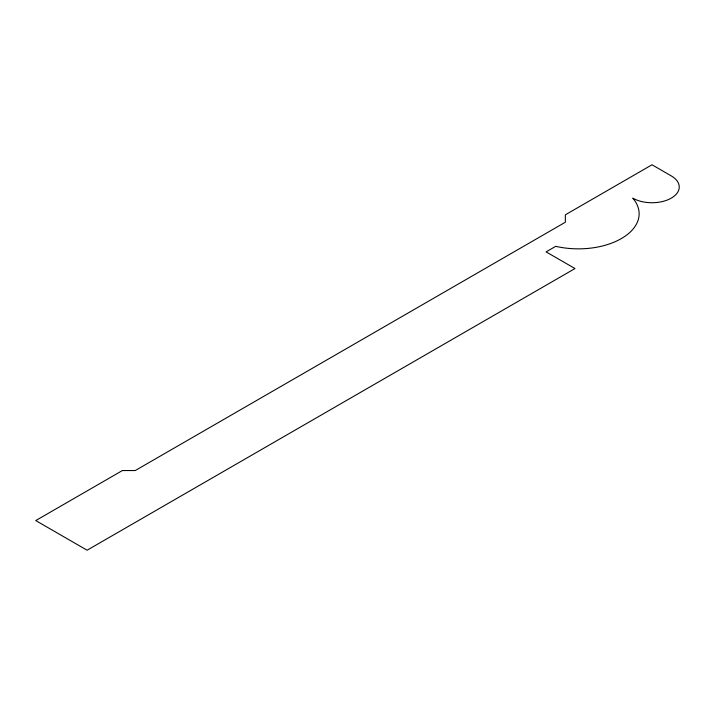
<?xml version="1.0" encoding="UTF-8"?>
<svg xmlns="http://www.w3.org/2000/svg" width="715" height="715" viewBox="0 0 715 715"><rect width="100%" height="100%" fill="white"/><g stroke="black" fill="none" stroke-linecap="round" stroke-linejoin="round"><path stroke-width="1.07" d="M122.408 470.542L35.75 520.574L87.105 550.219L574.985 268.554L546.09 251.877L555.725 246.318A60.739 35.071 0 0 0 623.033 237.568A60.739 35.071 0 0 0 632.757 198.135A27.233 15.721 0 0 0 671.269 198.135A27.233 15.721 0 0 0 671.269 175.899L652.017 164.781L565.351 214.813L565.351 222.222L135.251 470.542L122.408 470.542"/></g></svg>
